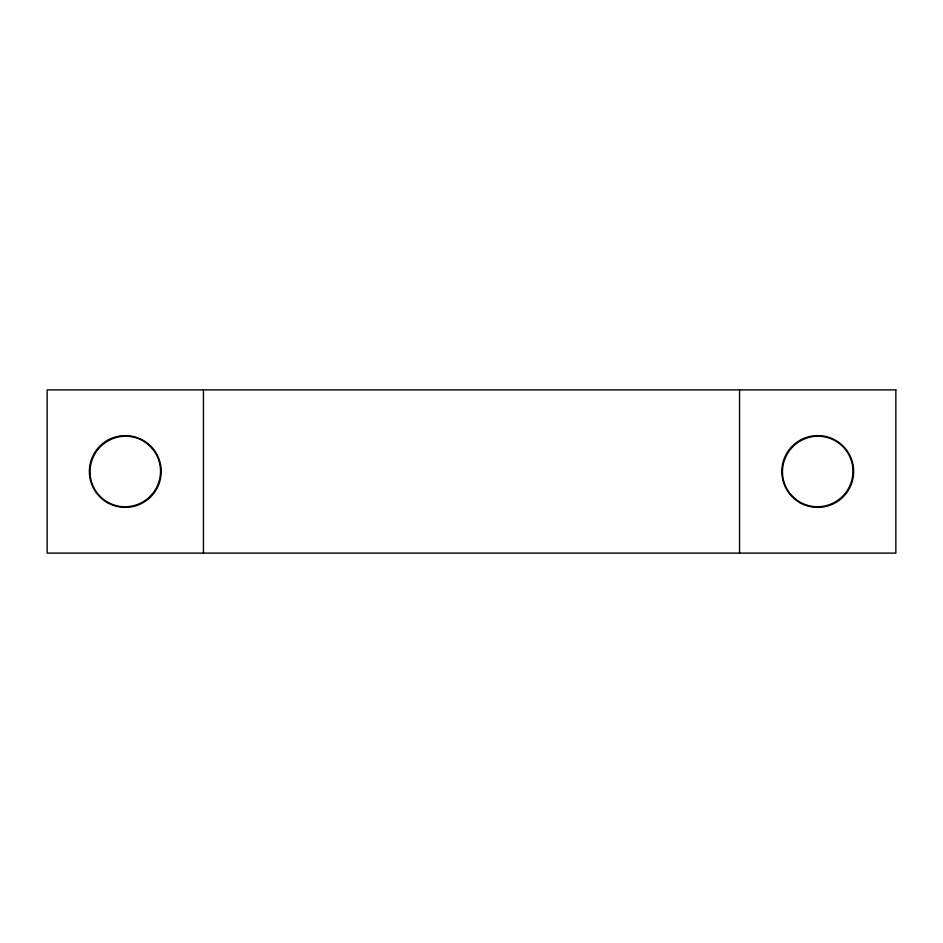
<?xml version="1.0" encoding="UTF-8"?>
<svg xmlns="http://www.w3.org/2000/svg" width="943" height="943" viewBox="0 0 943 943"><rect width="100%" height="100%" fill="white"/><g stroke="black" fill="none" stroke-linecap="round" stroke-linejoin="round"><path stroke-width="1.41" d="M739.56 389.895L739.56 553.105M203.44 389.895L203.44 553.105M895.85 389.895L47.15 389.895L47.15 553.105L895.85 553.105L895.85 389.895M799.77 502.595A35.905 35.905 0 0 0 853.627 471.5A35.905 35.905 0 0 0 799.77 440.405A35.905 35.905 0 0 0 799.77 502.595M107.325 502.595A35.905 35.905 0 0 0 161.182 471.5A35.905 35.905 0 0 0 107.325 440.405A35.905 35.905 0 0 0 107.325 502.595M792.686 496.537A35.504 35.139 -45 0 0 842.57 496.348A35.504 35.139 -45 0 0 842.759 446.463A35.504 35.139 -45 0 0 792.874 446.652A35.504 35.139 -45 0 0 792.686 496.537M100.241 496.537A35.504 35.139 -45 0 0 150.126 496.348A35.504 35.139 -45 0 0 150.314 446.463A35.504 35.139 -45 0 0 100.43 446.652A35.504 35.139 -45 0 0 100.241 496.537"/></g></svg>
